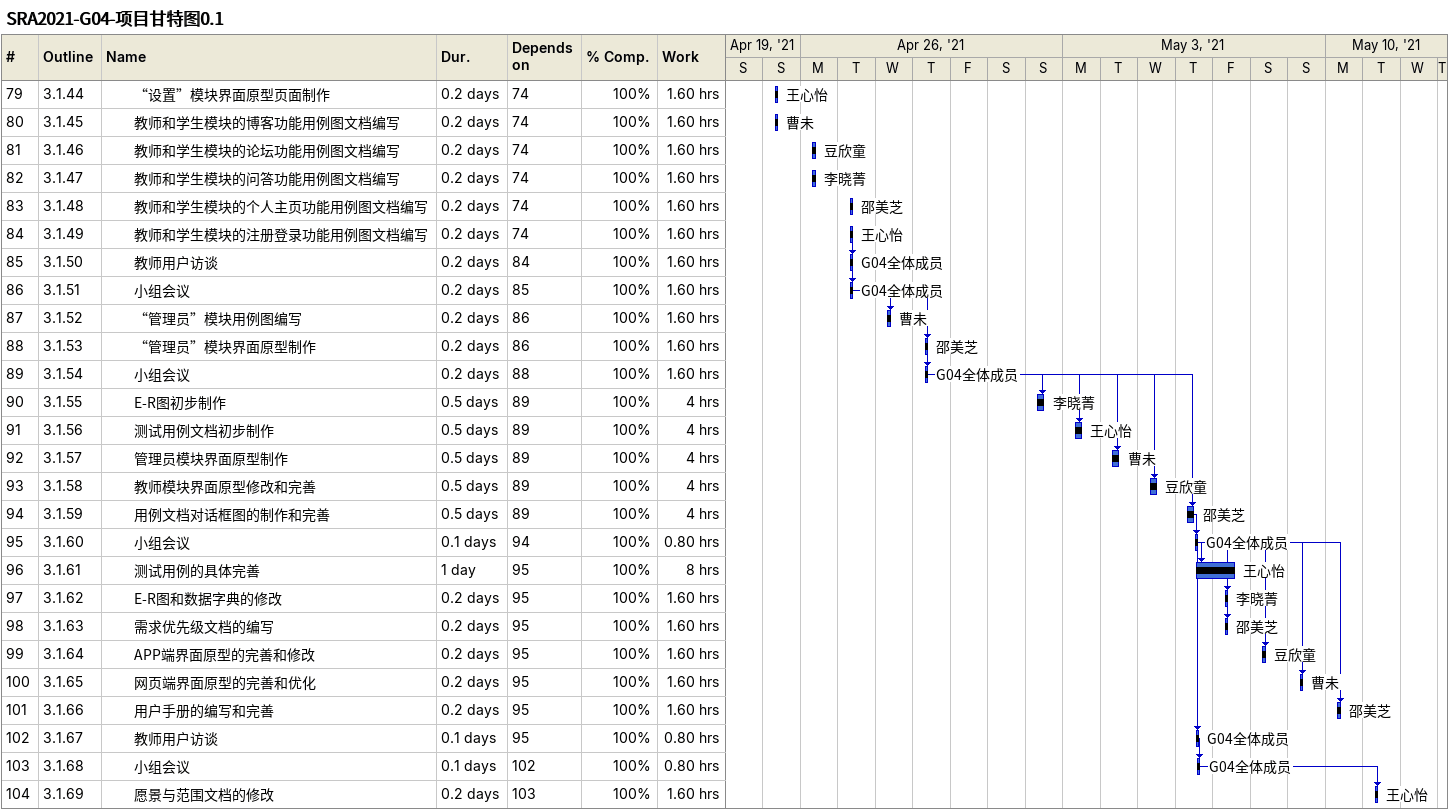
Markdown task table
SRA2021-G04-项目甘特图0.1

| ID | WBS | Task | Duration | Start | Finish | Predecessors | Resources | % complete | Work (h) |
|---|---|---|---|---|---|---|---|---|---|
| 79 | 3.1.44 | “设置”模块界面原型页面制作 | 0.2d | 2021-04-25 | 2021-04-25 | 74 | 王心怡 | 100 | 1.60 |
| 80 | 3.1.45 | 教师和学生模块的博客功能用例图文档编写 | 0.2d | 2021-04-25 | 2021-04-25 | 74 | 曹未 | 100 | 1.60 |
| 81 | 3.1.46 | 教师和学生模块的论坛功能用例图文档编写 | 0.2d | 2021-04-26 | 2021-04-26 | 74 | 豆欣童 | 100 | 1.60 |
| 82 | 3.1.47 | 教师和学生模块的问答功能用例图文档编写 | 0.2d | 2021-04-26 | 2021-04-26 | 74 | 李晓菁 | 100 | 1.60 |
| 83 | 3.1.48 | 教师和学生模块的个人主页功能用例图文档编写 | 0.2d | 2021-04-27 | 2021-04-27 | 74 | 邵美芝 | 100 | 1.60 |
| 84 | 3.1.49 | 教师和学生模块的注册登录功能用例图文档编写 | 0.2d | 2021-04-27 | 2021-04-27 | 74 | 王心怡 | 100 | 1.60 |
| 85 | 3.1.50 | 教师用户访谈 | 0.2d | 2021-04-27 | 2021-04-27 | 84 | G04全体成员 | 100 | 1.60 |
| 86 | 3.1.51 | 小组会议 | 0.2d | 2021-04-27 | 2021-04-27 | 85 | G04全体成员 | 100 | 1.60 |
| 87 | 3.1.52 | “管理员”模块用例图编写 | 0.2d | 2021-04-28 | 2021-04-28 | 86 | 曹未 | 100 | 1.60 |
| 88 | 3.1.53 | “管理员”模块界面原型制作 | 0.2d | 2021-04-29 | 2021-04-29 | 86 | 邵美芝 | 100 | 1.60 |
| 89 | 3.1.54 | 小组会议 | 0.2d | 2021-04-29 | 2021-04-29 | 88 | G04全体成员 | 100 | 1.60 |
| 90 | 3.1.55 | E-R图初步制作 | 0.5d | 2021-05-02 | 2021-05-02 | 89 | 李晓菁 | 100 | 4 |
| 91 | 3.1.56 | 测试用例文档初步制作 | 0.5d | 2021-05-03 | 2021-05-03 | 89 | 王心怡 | 100 | 4 |
| 92 | 3.1.57 | 管理员模块界面原型制作 | 0.5d | 2021-05-04 | 2021-05-04 | 89 | 曹未 | 100 | 4 |
| 93 | 3.1.58 | 教师模块界面原型修改和完善 | 0.5d | 2021-05-05 | 2021-05-05 | 89 | 豆欣童 | 100 | 4 |
| 94 | 3.1.59 | 用例文档对话框图的制作和完善 | 0.5d | 2021-05-06 | 2021-05-06 | 89 | 邵美芝 | 100 | 4 |
| 95 | 3.1.60 | 小组会议 | 0.1d | 2021-05-06 | 2021-05-06 | 94 | G04全体成员 | 100 | 0.80 |
| 96 | 3.1.61 | 测试用例的具体完善 | 1d | 2021-05-06 | 2021-05-07 | 95 | 王心怡 | 100 | 8 |
| 97 | 3.1.62 | E-R图和数据字典的修改 | 0.2d | 2021-05-07 | 2021-05-07 | 95 | 李晓菁 | 100 | 1.60 |
| 98 | 3.1.63 | 需求优先级文档的编写 | 0.2d | 2021-05-07 | 2021-05-07 | 95 | 邵美芝 | 100 | 1.60 |
| 99 | 3.1.64 | APP端界面原型的完善和修改 | 0.2d | 2021-05-08 | 2021-05-08 | 95 | 豆欣童 | 100 | 1.60 |
| 100 | 3.1.65 | 网页端界面原型的完善和优化 | 0.2d | 2021-05-09 | 2021-05-09 | 95 | 曹未 | 100 | 1.60 |
| 101 | 3.1.66 | 用户手册的编写和完善 | 0.2d | 2021-05-10 | 2021-05-10 | 95 | 邵美芝 | 100 | 1.60 |
| 102 | 3.1.67 | 教师用户访谈 | 0.1d | 2021-05-06 | 2021-05-06 | 95 | G04全体成员 | 100 | 0.80 |
| 103 | 3.1.68 | 小组会议 | 0.1d | 2021-05-06 | 2021-05-06 | 102 | G04全体成员 | 100 | 0.80 |
| 104 | 3.1.69 | 愿景与范围文档的修改 | 0.2d | 2021-05-11 | 2021-05-11 | 103 | 王心怡 | 100 | 1.60 |
